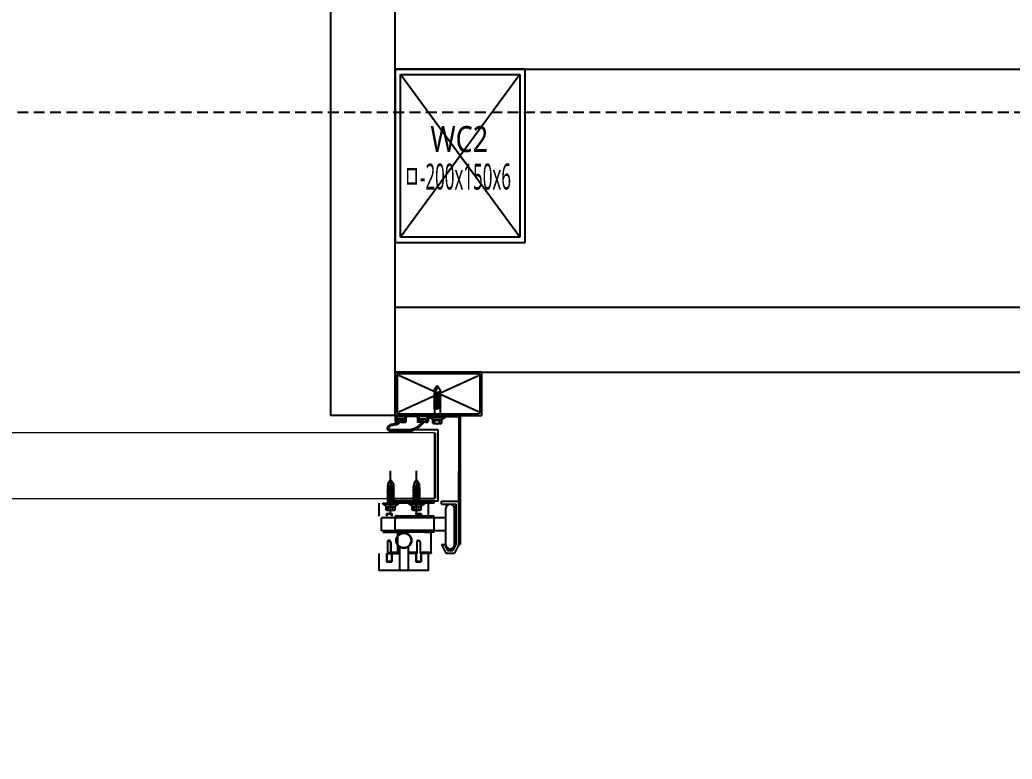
# Model space of a CAD drawing. Header units: millimetres. Extents: x 13515 to 183937, y -33900 to -660.
# Drawn here: x 121420.34 to 121438.29, y -19632.48 to -19619.1 of the extents above; entities that cross this region are included whole.
import ezdxf
from ezdxf.enums import TextEntityAlignment as Align

# ---------------------------------------------------------------- set-up
doc = ezdxf.new("R2010")
doc.units = ezdxf.units.MM
doc.header["$LTSCALE"] = 100
doc.header["$MEASUREMENT"] = 0
doc.header["$PDSIZE"] = -10
doc.linetypes.add('HIDDEN2', pattern=[0.1875, 0.125, -0.0625])
doc.layers.get('0').update_dxf_attribs({"linetype": 'CONTINUOUS'})
doc.layers.get('Defpoints').update_dxf_attribs({"color": 171, "linetype": 'CONTINUOUS'})
for name, color, linetype in [('ELE9', 9, 'CONTINUOUS'), ('FIN(패널-T75 글라스울)', 6, 'CONTINUOUS'), ('h COLUMN', 252, 'CONTINUOUS'), ('OVERHEAD DOOR - 1', 4, 'CONTINUOUS'), ('OVERHEAD DOOR - ETC', 252, 'CONTINUOUS')]:
    doc.layers.add(name, color=color, linetype=linetype)
doc.styles.add('TE', font='malgun_0.ttf')

# ---------------------------------------------------------------- blocks, each defined once
blk = doc.blocks.new('*U142')
at = {"color": 0, "linetype": 'ByBlock'}
for p, q in [((100, 75), (-100, 75)), ((-100, 75), (-100, -75)), ((-94, 69), (94, 69)), ((-94, -69), (-94, 69)), ((94, 69), (94, -69)), ((100, -75), (100, 75)), ((-100, -75), (100, -75)), ((94, -69), (-94, -69))]:
    blk.add_line(p, q, dxfattribs=at)
at = {"layer": 'Defpoints'}
blk.add_point((0, 0), dxfattribs=at)
blk = doc.blocks.new('WC2')
at = {"layer": 'h COLUMN', "ltscale": 0.1}
for p, q in [((69, -94), (-69, 94)), ((69, 94), (-69, -94))]:
    blk.add_line(p, q, dxfattribs=at)
at = {"layer": 'h COLUMN', "ltscale": 0.1, "rotation": 90}
blk.add_blockref('*U142', (0, 0), dxfattribs=at)
at = {"layer": 'Defpoints', "style": 'TE'}
for s, width, p in [('WC2', 0.8, (-34.4, 19.4)), ('ㅁ-200x150x6', 0.5, (-65.3, -24))]:
    blk.add_text(s, height=30, dxfattribs=dict(at, width=width)).set_placement(p, align=Align.MIDDLE_LEFT)
blk = doc.blocks.new('지상1층 WC 배치')
at = {"ltscale": 10000}
blk.add_blockref('WC2', (196100, -26650), dxfattribs=at)
blk = doc.blocks.new('A$Ca9da7916')
at = {"layer": 'OVERHEAD DOOR - ETC'}
h = blk.add_hatch(color=256, dxfattribs=at)
h.dxf.hatch_style = 1
edge = h.paths.add_edge_path()
edge.add_line((708.3, 3327.3), (708.3, 3329.3))
edge.add_spline(control_points=[(708.3, 3329.3), (708.8, 3329), (709.4, 3328.7), (709.8, 3328.3)], knot_values=[0, 0, 0, 0, 1.802776, 1.802776, 1.802776, 1.802776], degree=3, periodic=0)
edge.add_line((709.8, 3328.3), (710, 3328))
edge.add_line((710, 3328), (710.7, 3327.6))
edge.add_line((710.7, 3327.6), (711.1, 3326.7))
edge.add_line((711.1, 3326.7), (711.5, 3325.4))
edge.add_spline(control_points=[(711.5, 3325.4), (712, 3321.2), (712.6, 3316.3), (718.5, 3315.3), (720, 3319.6), (721.2, 3324.2), (721.6, 3332), (720.8, 3337.6), (720.2, 3341.1)], knot_values=[0, 0, 0, 0, 10.510022, 12.30215, 15.888405, 21.408051, 27.790202, 38.523805, 38.523805, 38.523805, 38.523805], degree=3, periodic=0)
edge.add_spline(control_points=[(720.2, 3341.1), (720.2, 3341.1), (719.6, 3344.3), (717.2, 3351.9), (711.5, 3356.9), (708.3, 3359.7)], knot_values=[81.368069, 81.368069, 81.368069, 81.368069, 81.427954, 91.382666, 103.911951, 103.911951, 103.911951, 103.911951], degree=3, periodic=0)
edge.add_line((708.3, 3359.7), (708.3, 3360.3))
edge.add_line((708.3, 3360.3), (706.3, 3360.3))
edge.add_line((706.3, 3360.3), (706.3, 3352.3))
edge.add_line((706.3, 3352.3), (708.3, 3352.3))
edge.add_line((708.3, 3352.3), (708.3, 3357.7))
edge.add_spline(control_points=[(708.3, 3357.7), (708.7, 3357.4), (709.1, 3357), (709.4, 3356.7)], knot_values=[101.110526, 101.110526, 101.110526, 101.110526, 102.614786, 102.614786, 102.614786, 102.614786], degree=3, periodic=0)
edge.add_line((709.4, 3356.7), (709.8, 3356.7))
edge.add_line((709.8, 3356.7), (709.8, 3356.4))
edge.add_spline(control_points=[(709.8, 3356.4), (709.9, 3356.3), (710, 3356.2), (711.3, 3355), (712.4, 3353.9), (713.9, 3352.1), (714.4, 3351.5), (715.2, 3350.3), (715.6, 3349.6), (716.8, 3347.4), (717.5, 3345.6), (718.3, 3342.9), (718.5, 3342), (718.7, 3341), (718.7, 3340.9), (718.8, 3340.8)], knot_values=[81.408921, 81.408921, 81.408921, 81.408921, 81.846453, 81.846453, 86.724969, 86.724969, 89.164228, 89.164228, 91.603486, 91.603486, 97.394899, 97.394899, 100.290605, 100.290605, 100.605478, 100.605478, 100.605478, 100.605478], degree=3, periodic=0)
edge.add_spline(control_points=[(718.8, 3340.8), (718.9, 3340), (719.1, 3339.3), (719.4, 3337.3), (719.5, 3336.1), (719.6, 3334.3), (719.7, 3333.7), (719.7, 3333.1)], knot_values=[72.981686, 72.981686, 72.981686, 72.981686, 75.56252, 75.56252, 79.405214, 79.405214, 81.408921, 81.408921, 81.408921, 81.408921], degree=3, periodic=0)
edge.add_spline(control_points=[(719.7, 3333.1), (719.8, 3332.3), (719.8, 3331.5), (719.9, 3330.6), (719.9, 3330.5), (719.9, 3330.4)], knot_values=[24.457688, 24.457688, 24.457688, 24.457688, 26.980257, 26.980257, 27.239597, 27.239597, 27.239597, 27.239597], degree=3, periodic=0)
edge.add_spline(control_points=[(719.9, 3330.4), (719.9, 3329.5), (719.9, 3328.6), (719.8, 3326.7), (719.7, 3325.7), (719.4, 3323.7), (719.2, 3322.8), (718.9, 3321.3), (718.7, 3320.8), (718.5, 3320), (718.4, 3319.8), (718.3, 3319.2), (718.2, 3319), (718, 3318.4), (717.9, 3318.2), (717.7, 3317.7), (717.6, 3317.5), (717.4, 3317.3), (717.3, 3317.2), (717.3, 3317.2), (717.3, 3317.2), (717.2, 3317.1), (717.2, 3317.1), (717.2, 3317.1), (717.1, 3317.1), (716.8, 3317.2), (716.7, 3317.2), (716.4, 3317.3), (716.3, 3317.3), (716, 3317.5), (715.9, 3317.6), (715.6, 3317.9), (715.4, 3318.2), (714.5, 3318.5), (714.4, 3319.1), (714, 3319.9), (713.6, 3320.6), (713.5, 3321.6), (713.4, 3322.2), (712.9, 3326)], knot_values=[0, 0, 0, 0, 2.699013, 2.699013, 5.918469, 5.918469, 9.137924, 9.137924, 10.747652, 10.747652, 11.552515, 11.552515, 12.357379, 12.357379, 13.187027, 13.187027, 14.016674, 14.016674, 14.846322, 14.846322, 15.271824, 15.271824, 15.697327, 15.697327, 16.368626, 16.368626, 17.039926, 17.039926, 17.711225, 17.711225, 18.939482, 18.939482, 20.167739, 20.167739, 21.883718, 21.883718, 23.599698, 23.599698, 24.457688, 24.457688, 24.457688, 24.457688], degree=3, periodic=0)
edge.add_spline(control_points=[(712.9, 3326), (712.8, 3326.5), (712.6, 3327.1), (712.1, 3328), (711.8, 3328.3), (711.4, 3328.8), (711.3, 3329), (711, 3329.3), (710.8, 3329.4), (710.3, 3329.8), (710, 3330), (709.5, 3330.3), (709.3, 3330.5), (708.3, 3331.3)], knot_values=[0, 0, 0, 0, 1.654202, 1.654202, 2.776859, 2.776859, 3.338188, 3.338188, 3.899517, 3.899517, 4.888564, 4.888564, 5.545615, 5.545615, 5.545615, 5.545615], degree=3, periodic=0)
edge.add_line((708.3, 3331.3), (708.3, 3335.3))
edge.add_line((708.3, 3335.3), (706.3, 3335.3))
edge.add_line((706.3, 3335.3), (706.3, 3327.3))
edge.add_line((706.3, 3327.3), (708.3, 3327.3))
at = {"layer": 'FIN(패널-T75 글라스울)'}
for p, q in [((302, 3325), (302, 4275)), ((577, 3325), (577, 4275)), ((652, 3325), (652, 4275)), ((702, 3325), (227, 3325)), ((702, 3325), (702, 3250))]:
    blk.add_line(p, q, dxfattribs=at)
blk.add_lwpolyline([(702, 4350), (227, 4350), (227, 3250), (702, 3250)], dxfattribs=at)
at = {"layer": 'OVERHEAD DOOR - 1', "lineweight": 0}
for p, q in [((722, 3370.4), (722, 829.6)), ((798, 3370.4), (722, 3370.4)), ((798, 829.6), (798, 3370.4))]:
    blk.add_line(p, q, dxfattribs=at)
at = {"layer": 'OVERHEAD DOOR - ETC'}
for p, q in [((702, 3425), (652, 3425)), ((652, 3425), (652, 3325)), ((654, 3421), (654, 3329)), ((698, 3423), (656, 3423)), ((698, 3329), (656, 3421)), ((698, 3421), (656, 3329)), ((700, 3329), (700, 3421)), ((702, 3325), (702, 3425)), ((702, 3352), (702, 3400)), ((702, 3400), (851.2, 3400)), ((703.6, 3398.4), (851.2, 3398.4)), ((703.6, 3398.4), (703.6, 3361.5)), ((851.2, 3398.4), (766.9, 3398.4)), ((801.2, 3378.4), (801.2, 3398.4)), ((804.4, 3378.4), (804.4, 3395.2)), ((850.4, 3395.2), (804.4, 3395.2)), ((850.4, 3395.2), (858, 3391.4)), ((851.2, 3398.4), (851.2, 3400)), ((851.2, 3398.4), (861.2, 3393.4)), ((851.2, 3393.4), (809.5, 3393.4)), ((851.2, 3382), (858, 3385.4)), ((858, 3385.4), (858, 3391.4)), ((861.2, 3383.4), (861.2, 3393.4)), ((667.6, 3373.5), (672.4, 3376.7)), ((672.4, 3370.4), (667.6, 3373.5)), ((672.5, 3372.8), (667.6, 3373.5)), ((672.4, 3376.7), (675.8, 3376.7)), ((675, 3370.4), (672.5, 3372.8)), ((674.4, 3376.7), (676.2, 3372.4)), ((675.8, 3377.7), (675, 3376.7)), ((676.2, 3372.4), (675, 3370.4)), ((675.4, 3376.7), (675.8, 3377.7)), ((675.8, 3377.7), (679.2, 3369.4)), ((675.8, 3377.7), (679.2, 3369.4)), ((675.8, 3376.7), (675.8, 3377.7)), ((675.8, 3377.7), (676.6, 3376.7)), ((678.4, 3370.4), (675.8, 3376.7)), ((676.2, 3372.4), (677.4, 3369.4)), ((676.2, 3372.4), (677.4, 3369.4)), ((676.2, 3371.4), (676.2, 3372.4)), ((676.2, 3372.4), (677, 3371.4)), ((676.6, 3376.7), (677.7, 3376.7)), ((676.6, 3376.7), (679.2, 3370.4)), ((677.7, 3377.7), (676.9, 3376.7)), ((677.3, 3376.7), (677.7, 3377.7)), ((677.7, 3377.7), (681.1, 3369.4)), ((677.7, 3377.7), (681.1, 3369.4)), ((677.7, 3376.7), (677.7, 3377.7)), ((677.7, 3377.7), (678.5, 3376.7)), ((680.3, 3370.4), (677.7, 3376.7)), ((678.5, 3376.7), (679.5, 3376.7)), ((678.5, 3376.7), (681.1, 3370.4)), ((679.5, 3377.7), (678.7, 3376.7)), ((679.1, 3376.7), (679.5, 3377.7)), ((679.5, 3377.7), (682.9, 3369.4)), ((679.5, 3377.7), (682.9, 3369.4)), ((679.5, 3376.7), (679.5, 3377.7)), ((679.5, 3377.7), (680.3, 3376.7)), ((682.1, 3370.4), (679.5, 3376.7)), ((680.3, 3376.7), (681.3, 3376.7)), ((680.3, 3376.7), (682.9, 3370.4)), ((681.3, 3377.7), (680.5, 3376.7)), ((680.9, 3376.7), (681.3, 3377.7)), ((681.3, 3377.7), (684.7, 3369.4)), ((681.3, 3377.7), (684.7, 3369.4)), ((681.3, 3376.7), (681.3, 3377.7)), ((681.3, 3377.7), (682.1, 3376.7)), ((683.9, 3370.4), (681.3, 3376.7)), ((682.1, 3376.7), (683.2, 3376.7)), ((682.1, 3376.7), (684.7, 3370.4)), ((683.2, 3377.7), (682.4, 3376.7)), ((682.8, 3376.7), (683.2, 3377.7)), ((683.2, 3377.7), (686.6, 3369.4)), ((683.2, 3377.7), (686.6, 3369.4)), ((683.2, 3376.7), (683.2, 3377.7)), ((683.2, 3377.7), (684, 3376.7)), ((685.8, 3370.4), (683.2, 3376.7)), ((684, 3376.7), (685, 3376.7)), ((684, 3376.7), (686.6, 3370.4)), ((685, 3377.7), (684.2, 3376.7)), ((684.6, 3376.7), (685, 3377.7)), ((685, 3377.7), (688.4, 3369.4)), ((685, 3377.7), (688.4, 3369.4)), ((685, 3376.7), (685, 3377.7)), ((685, 3377.7), (685.8, 3376.7)), ((687.6, 3370.4), (685, 3376.7)), ((685.8, 3376.7), (686.8, 3376.7)), ((685.8, 3376.7), (688.4, 3370.4)), ((686.8, 3377.7), (686, 3376.7)), ((686.4, 3376.7), (686.8, 3377.7)), ((686.8, 3377.7), (690.2, 3369.4)), ((686.8, 3377.7), (690.2, 3369.4)), ((686.8, 3376.7), (686.8, 3377.7)), ((686.8, 3377.7), (687.6, 3376.7)), ((689.4, 3370.4), (686.8, 3376.7)), ((687.6, 3376.7), (688.7, 3376.7)), ((687.6, 3376.7), (690.2, 3370.4)), ((688.7, 3377.7), (687.9, 3376.7)), ((688.3, 3376.7), (688.7, 3377.7)), ((688.7, 3377.7), (692.1, 3369.4)), ((688.7, 3377.7), (692.1, 3369.4)), ((688.7, 3376.7), (688.7, 3377.7)), ((688.7, 3377.7), (689.5, 3376.7)), ((691.3, 3370.4), (688.7, 3376.7)), ((689.5, 3376.7), (690.5, 3376.7)), ((689.5, 3376.7), (692.1, 3370.4)), ((690.5, 3377.7), (689.7, 3376.7)), ((690.1, 3376.7), (690.5, 3377.7)), ((690.5, 3377.7), (693.9, 3369.4)), ((690.5, 3377.7), (693.9, 3369.4)), ((690.5, 3376.7), (690.5, 3377.7)), ((690.5, 3377.7), (691.3, 3376.7)), ((693.1, 3370.4), (690.5, 3376.7)), ((691.3, 3376.7), (692.3, 3376.7)), ((691.3, 3376.7), (693.9, 3370.4)), ((692.3, 3377.7), (691.5, 3376.7)), ((691.9, 3376.7), (692.3, 3377.7)), ((692.3, 3377.7), (694.7, 3371.7)), ((692.3, 3376.7), (692.3, 3377.7)), ((692.3, 3377.7), (693.1, 3376.7)), ((694.7, 3370.9), (692.3, 3376.7)), ((693.1, 3376.7), (702, 3376.7)), ((693.1, 3376.7), (694.7, 3372.8)), ((704.4, 3382.5), (703.6, 3382.5)), ((703.6, 3382.5), (703.6, 3364.5)), ((704.4, 3364.5), (704.4, 3382.5)), ((707.4, 3377.8), (704.4, 3382.5)), ((704.4, 3382.5), (704.4, 3364.5)), ((707.4, 3378.8), (707.4, 3368.3)), ((711.1, 3378.8), (707.4, 3378.8)), ((707.4, 3369.2), (707.4, 3377.8)), ((711.1, 3376.2), (707.4, 3376.2)), ((711.6, 3377.6), (711.6, 3369.4)), ((801.2, 3374.6), (718.8, 3374.6)), ((718.8, 3374.6), (718.8, 3318.8)), ((804.4, 3378.4), (801.2, 3378.4)), ((801.2, 3374.6), (801.2, 3318.8)), ((851.2, 3383.4), (809.5, 3383.4)), ((820.5, 3383.4), (820.5, 3373.6)), ((820.5, 3382.1), (820.5, 3369.4)), ((835.5, 3383.4), (835.5, 3373.6)), ((835.5, 3382.1), (835.5, 3369.4)), ((851.2, 3378.4), (861.2, 3383.4)), ((851.2, 3378.4), (851.2, 3382)), ((672.4, 3370.4), (676.6, 3370.4)), ((676.6, 3370.4), (676.2, 3371.4)), ((677.4, 3369.4), (676.6, 3370.4)), ((677, 3371.4), (677.4, 3370.4)), ((677.4, 3370.4), (678.4, 3370.4)), ((677.4, 3370.4), (677.4, 3369.4)), ((677.8, 3370.4), (677.4, 3369.4)), ((677.4, 3369.4), (678.2, 3370.4)), ((679.2, 3369.4), (678.4, 3370.4)), ((679.2, 3370.4), (680.3, 3370.4)), ((679.6, 3370.4), (679.2, 3369.4)), ((679.2, 3369.4), (680, 3370.4)), ((679.2, 3370.4), (679.2, 3369.4)), ((681.1, 3369.4), (680.3, 3370.4)), ((681.1, 3370.4), (682.1, 3370.4)), ((681.5, 3370.4), (681.1, 3369.4)), ((681.1, 3369.4), (681.9, 3370.4)), ((681.1, 3370.4), (681.1, 3369.4)), ((682.9, 3369.4), (682.1, 3370.4)), ((682.9, 3370.4), (683.9, 3370.4)), ((682.9, 3370.4), (682.9, 3369.4)), ((683.3, 3370.4), (682.9, 3369.4)), ((682.9, 3369.4), (683.7, 3370.4)), ((684.7, 3369.4), (683.9, 3370.4)), ((684.7, 3370.4), (685.8, 3370.4)), ((685.1, 3370.4), (684.7, 3369.4)), ((684.7, 3369.4), (685.5, 3370.4)), ((684.7, 3370.4), (684.7, 3369.4)), ((686.6, 3369.4), (685.8, 3370.4)), ((686.6, 3370.4), (687.6, 3370.4)), ((687, 3370.4), (686.6, 3369.4)), ((686.6, 3369.4), (687.4, 3370.4)), ((686.6, 3370.4), (686.6, 3369.4)), ((688.4, 3369.4), (687.6, 3370.4)), ((688.4, 3370.4), (689.4, 3370.4)), ((688.8, 3370.4), (688.4, 3369.4)), ((688.4, 3369.4), (689.2, 3370.4)), ((688.4, 3370.4), (688.4, 3369.4)), ((690.2, 3369.4), (689.4, 3370.4)), ((690.2, 3370.4), (691.3, 3370.4)), ((690.6, 3370.4), (690.2, 3369.4)), ((690.2, 3369.4), (691, 3370.4)), ((690.2, 3370.4), (690.2, 3369.4)), ((692.1, 3369.4), (691.3, 3370.4)), ((692.1, 3370.4), (693.1, 3370.4)), ((692.5, 3370.4), (692.1, 3369.4)), ((692.1, 3369.4), (692.9, 3370.4)), ((692.1, 3370.4), (692.1, 3369.4)), ((693.9, 3369.4), (693.1, 3370.4)), ((693.9, 3370.4), (702, 3370.4)), ((694.3, 3370.4), (693.9, 3369.4)), ((693.9, 3369.4), (694.7, 3370.4)), ((693.9, 3370.4), (693.9, 3369.4)), ((702, 3363), (708.8, 3363)), ((702, 3363), (702, 3362.6)), ((703.6, 3361.5), (702, 3361.5)), ((702, 3326.6), (702, 3361.4)), ((703.3, 3361.7), (708.3, 3361.7)), ((703.3, 3361.7), (703.3, 3352.1)), ((703.6, 3364.5), (704.4, 3364.5)), ((704.4, 3364.5), (707.4, 3369.2)), ((711.1, 3370.8), (707.4, 3370.8)), ((711.1, 3368.3), (707.4, 3368.3)), ((708.3, 3359.7), (708.3, 3361.7)), ((709.8, 3359.7), (709.8, 3362)), ((798, 3371.4), (722, 3371.4)), ((798, 3318.8), (798, 3370.4)), ((801.2, 3369.8), (801.2, 3324.8)), ((803.5, 3369.8), (801.2, 3369.8)), ((803.5, 3369.8), (803.5, 3324.8)), ((803.5, 3363.5), (804.5, 3363.5)), ((818.5, 3363.5), (804.5, 3363.5)), ((818.5, 3369.8), (818.5, 3324.8)), ((820.5, 3369.8), (820.5, 3324.8)), ((820.5, 3369.4), (820.5, 3324.8)), ((835, 3369.8), (835, 3324.8)), ((835.5, 3369.4), (835.5, 3324.8)), ((837, 3369.8), (837, 3324.8)), ((837, 3359.1), (837.4, 3365.7)), ((837.1, 3363.5), (837, 3363.5)), ((860.5, 3366.5), (838.4, 3366.5)), ((860.5, 3366.5), (860.5, 3353.6)), ((860.5, 3366.5), (861.5, 3366)), ((861.5, 3366), (861.5, 3353.6)), ((881.2, 3363.5), (861.5, 3363.5)), ((881.2, 3363.5), (881.2, 3306)), ((703.3, 3352.1), (708.3, 3352.1)), ((703.3, 3349.8), (703.3, 3344.5)), ((704.3, 3350.8), (709.8, 3350.8)), ((706.3, 3360.3), (706.3, 3352.3)), ((706.3, 3360.3), (708.3, 3360.3)), ((708.3, 3360.3), (706.3, 3360.3)), ((706.3, 3360.3), (706.3, 3352.3)), ((708.3, 3360.3), (706.3, 3360.3)), ((706.3, 3360.3), (706.3, 3352.3)), ((706.3, 3352.3), (708.3, 3352.3)), ((706.3, 3352.3), (708.3, 3352.3)), ((706.3, 3352.3), (708.3, 3352.3)), ((708.3, 3359.7), (708.3, 3360.3)), ((708.3, 3359.7), (708.3, 3360.3)), ((708.3, 3359.7), (708.3, 3360.3)), ((708.3, 3359.7), (709.8, 3359.7)), ((708.3, 3352.3), (708.3, 3357.7)), ((708.3, 3352.3), (708.3, 3357.7)), ((708.3, 3352.3), (708.3, 3357.7)), ((708.3, 3356.7), (708.3, 3352.1)), ((708.3, 3356.7), (709.8, 3356.7)), ((709.4, 3356.7), (709.8, 3356.7)), ((709.4, 3356.7), (709.8, 3356.7)), ((709.8, 3356.7), (709.8, 3350.8)), ((709.8, 3356.7), (709.8, 3356.4)), ((709.8, 3356.7), (709.8, 3356.4)), ((816.5, 3349.6), (766.1, 3349.6)), ((781.1, 3352.7), (776.3, 3349.6)), ((781.3, 3350.3), (776.3, 3349.6)), ((776.3, 3349.6), (781.1, 3346.4)), ((781.1, 3352.7), (785.4, 3352.7)), ((783.8, 3352.7), (781.3, 3350.3)), ((783.2, 3346.4), (785, 3350.7)), ((785, 3350.7), (783.8, 3352.7)), ((784.6, 3345.4), (788, 3353.7)), ((784.6, 3345.4), (788, 3353.7)), ((787.2, 3352.7), (784.6, 3346.4)), ((785, 3350.7), (786.2, 3353.7)), ((785, 3350.7), (786.2, 3353.7)), ((785.4, 3352.7), (785, 3351.7)), ((785, 3351.7), (785, 3350.7)), ((785, 3350.7), (785.8, 3351.7)), ((786.2, 3353.7), (785.4, 3352.7)), ((785.4, 3346.4), (788, 3352.7)), ((785.8, 3351.7), (786.2, 3352.7)), ((786.6, 3352.7), (786.2, 3353.7)), ((786.2, 3353.7), (787, 3352.7)), ((786.2, 3352.7), (786.2, 3353.7)), ((786.2, 3352.7), (787.2, 3352.7)), ((786.4, 3345.4), (789.9, 3353.7)), ((786.4, 3345.4), (789.9, 3353.7)), ((789.1, 3352.7), (786.4, 3346.4)), ((788, 3353.7), (787.2, 3352.7)), ((787.2, 3346.4), (789.9, 3352.7)), ((788.4, 3352.7), (788, 3353.7)), ((788, 3353.7), (788.8, 3352.7)), ((788, 3352.7), (788, 3353.7)), ((788, 3352.7), (789.1, 3352.7)), ((788.3, 3345.4), (791.7, 3353.7)), ((788.3, 3345.4), (791.7, 3353.7)), ((790.9, 3352.7), (788.3, 3346.4)), ((789.9, 3353.7), (789.1, 3352.7)), ((789.1, 3346.4), (791.7, 3352.7)), ((790.3, 3352.7), (789.9, 3353.7)), ((789.9, 3353.7), (790.7, 3352.7)), ((789.9, 3352.7), (789.9, 3353.7)), ((789.9, 3352.7), (790.9, 3352.7)), ((790.1, 3345.4), (793.5, 3353.7)), ((790.1, 3345.4), (793.5, 3353.7)), ((792.7, 3352.7), (790.1, 3346.4)), ((791.7, 3353.7), (790.9, 3352.7)), ((790.9, 3346.4), (793.5, 3352.7)), ((792.1, 3352.7), (791.7, 3353.7)), ((791.7, 3353.7), (792.5, 3352.7)), ((791.7, 3352.7), (791.7, 3353.7)), ((791.7, 3352.7), (792.7, 3352.7)), ((791.9, 3345.4), (795.4, 3353.7)), ((791.9, 3345.4), (795.4, 3353.7)), ((794.6, 3352.7), (791.9, 3346.4)), ((793.5, 3353.7), (792.7, 3352.7)), ((792.7, 3346.4), (795.4, 3352.7)), ((793.9, 3352.7), (793.5, 3353.7)), ((793.5, 3353.7), (794.3, 3352.7)), ((793.5, 3352.7), (793.5, 3353.7)), ((793.5, 3352.7), (794.6, 3352.7)), ((793.8, 3345.4), (797.2, 3353.7)), ((793.8, 3345.4), (797.2, 3353.7)), ((796.4, 3352.7), (793.8, 3346.4)), ((795.4, 3353.7), (794.6, 3352.7)), ((794.6, 3346.4), (797.2, 3352.7)), ((795.8, 3352.7), (795.4, 3353.7)), ((795.4, 3353.7), (796.2, 3352.7)), ((795.4, 3352.7), (795.4, 3353.7)), ((795.4, 3352.7), (796.4, 3352.7)), ((795.6, 3345.4), (799, 3353.7)), ((795.6, 3345.4), (799, 3353.7)), ((798.2, 3352.7), (795.6, 3346.4)), ((797.2, 3353.7), (796.4, 3352.7)), ((796.4, 3346.4), (799, 3352.7)), ((797.6, 3352.7), (797.2, 3353.7)), ((797.2, 3353.7), (798, 3352.7)), ((797.2, 3352.7), (797.2, 3353.7)), ((797.2, 3352.7), (798.2, 3352.7)), ((797.4, 3345.4), (800.9, 3353.7)), ((797.4, 3345.4), (800.9, 3353.7)), ((800, 3352.7), (797.4, 3346.4)), ((799, 3353.7), (798.2, 3352.7)), ((798.2, 3346.4), (800.9, 3352.7)), ((799.4, 3352.7), (799, 3353.7)), ((799, 3353.7), (799.8, 3352.7)), ((799, 3352.7), (799, 3353.7)), ((799, 3352.7), (800, 3352.7)), ((799.3, 3345.4), (802.7, 3353.7)), ((799.3, 3345.4), (802.7, 3353.7)), ((801.9, 3352.7), (799.3, 3346.4)), ((800.9, 3353.7), (800, 3352.7)), ((800.1, 3346.4), (802.7, 3352.7)), ((801.3, 3352.7), (800.9, 3353.7)), ((800.9, 3353.7), (801.7, 3352.7)), ((800.9, 3352.7), (800.9, 3353.7)), ((800.9, 3352.7), (801.9, 3352.7)), ((803.5, 3352.2), (801.1, 3346.4)), ((801.1, 3345.4), (803.5, 3351.3)), ((802.7, 3353.7), (801.9, 3352.7)), ((801.9, 3346.4), (803.5, 3350.2)), ((803.1, 3352.7), (802.7, 3353.7)), ((802.7, 3353.7), (803.5, 3352.7)), ((802.7, 3352.7), (802.7, 3353.7)), ((802.7, 3352.7), (803.5, 3352.7)), ((803.5, 3340.6), (803.5, 3358.6)), ((803.5, 3358.6), (804.3, 3358.6)), ((804.3, 3340.6), (804.3, 3358.6)), ((804.3, 3358.6), (807.3, 3353.9)), ((804.3, 3358.6), (804.3, 3340.6)), ((811, 3354.8), (807.3, 3354.8)), ((807.3, 3344.3), (807.3, 3354.8)), ((807.3, 3353.9), (807.3, 3345.3)), ((811, 3352.3), (807.3, 3352.3)), ((811.5, 3345.5), (811.5, 3353.6)), ((815.5, 3348.8), (815.5, 3354.8)), ((815.5, 3354.8), (818.5, 3354.8)), ((815.8, 3349), (815.8, 3354.5)), ((815.8, 3354.5), (818.5, 3354.5)), ((848.5, 3353.8), (861.5, 3353.8)), ((848.5, 3353.6), (861.5, 3353.6)), ((848.5, 3350), (861.5, 3350)), ((848.5, 3349.8), (861.5, 3349.8)), ((860.5, 3350), (860.5, 3340.3)), ((861.5, 3354.8), (871.2, 3354.8)), ((861.5, 3354.5), (871, 3354.5)), ((861.5, 3350), (861.5, 3340.3)), ((871, 3354.5), (871, 3349)), ((871.2, 3348.8), (871.2, 3354.8)), ((703.3, 3344.5), (703, 3344)), ((703, 3344), (703.3, 3343.5)), ((703.3, 3343.5), (703.3, 3338.2)), ((781.1, 3346.4), (784.6, 3346.4)), ((784.6, 3345.4), (783.8, 3346.4)), ((784.2, 3346.4), (784.6, 3345.4)), ((784.6, 3346.4), (784.6, 3345.4)), ((784.6, 3345.4), (785.4, 3346.4)), ((785.4, 3346.4), (786.4, 3346.4)), ((786.4, 3345.4), (785.6, 3346.4)), ((786, 3346.4), (786.4, 3345.4)), ((786.4, 3346.4), (786.4, 3345.4)), ((786.4, 3345.4), (787.2, 3346.4)), ((787.2, 3346.4), (788.3, 3346.4)), ((788.3, 3345.4), (787.5, 3346.4)), ((787.9, 3346.4), (788.3, 3345.4)), ((788.3, 3346.4), (788.3, 3345.4)), ((788.3, 3345.4), (789.1, 3346.4)), ((789.1, 3346.4), (790.1, 3346.4)), ((790.1, 3345.4), (789.3, 3346.4)), ((789.7, 3346.4), (790.1, 3345.4)), ((790.1, 3346.4), (790.1, 3345.4)), ((790.1, 3345.4), (790.9, 3346.4)), ((790.9, 3346.4), (791.9, 3346.4)), ((791.9, 3345.4), (791.1, 3346.4)), ((791.5, 3346.4), (791.9, 3345.4)), ((791.9, 3346.4), (791.9, 3345.4)), ((791.9, 3345.4), (792.7, 3346.4)), ((792.7, 3346.4), (793.8, 3346.4)), ((793.8, 3345.4), (793, 3346.4)), ((793.4, 3346.4), (793.8, 3345.4)), ((793.8, 3346.4), (793.8, 3345.4)), ((793.8, 3345.4), (794.6, 3346.4)), ((794.6, 3346.4), (795.6, 3346.4)), ((795.6, 3345.4), (794.8, 3346.4)), ((795.2, 3346.4), (795.6, 3345.4)), ((795.6, 3346.4), (795.6, 3345.4)), ((795.6, 3345.4), (796.4, 3346.4)), ((796.4, 3346.4), (797.4, 3346.4)), ((797.4, 3345.4), (796.6, 3346.4)), ((797, 3346.4), (797.4, 3345.4)), ((797.4, 3346.4), (797.4, 3345.4)), ((797.4, 3345.4), (798.2, 3346.4)), ((798.2, 3346.4), (799.3, 3346.4)), ((799.3, 3345.4), (798.5, 3346.4)), ((798.9, 3346.4), (799.3, 3345.4)), ((799.3, 3346.4), (799.3, 3345.4)), ((799.3, 3345.4), (800.1, 3346.4)), ((800.1, 3346.4), (801.1, 3346.4)), ((801.1, 3345.4), (800.3, 3346.4)), ((800.7, 3346.4), (801.1, 3345.4)), ((801.1, 3346.4), (801.1, 3345.4)), ((801.1, 3345.4), (801.9, 3346.4)), ((801.9, 3346.4), (803.5, 3346.4)), ((804.3, 3340.6), (803.5, 3340.6)), ((807.3, 3345.3), (804.3, 3340.6)), ((811, 3346.8), (807.3, 3346.8)), ((811, 3344.3), (807.3, 3344.3)), ((815.5, 3348.8), (818.5, 3348.8)), ((815.8, 3349), (818.5, 3349)), ((861.5, 3340.3), (853.6, 3340.3)), ((854, 3339.8), (880.2, 3339.8)), ((861.5, 3349), (871, 3349)), ((861.5, 3348.8), (871.2, 3348.8)), ((881.2, 3338.8), (881.2, 3330.8)), ((656, 3327), (698, 3327)), ((703.3, 3335.9), (708.3, 3335.9)), ((703.3, 3326.3), (703.3, 3335.9)), ((703.3, 3326.3), (708.3, 3326.3)), ((704.3, 3337.2), (709.8, 3337.2)), ((706.3, 3327.3), (706.3, 3335.3)), ((706.3, 3335.3), (708.3, 3335.3)), ((706.3, 3335.3), (706.3, 3327.3)), ((708.3, 3335.3), (706.3, 3335.3)), ((706.3, 3335.3), (706.3, 3327.3)), ((708.3, 3335.3), (706.3, 3335.3)), ((706.3, 3327.3), (708.3, 3327.3)), ((706.3, 3327.3), (708.3, 3327.3)), ((706.3, 3327.3), (708.3, 3327.3)), ((708.3, 3331.3), (708.3, 3335.9)), ((708.3, 3335.3), (708.3, 3331.3)), ((708.3, 3331.3), (708.3, 3335.3)), ((708.3, 3331.3), (708.3, 3335.3)), ((708.3, 3331.3), (709.8, 3331.3)), ((708.3, 3329.3), (708.3, 3327.3)), ((708.3, 3327.3), (708.3, 3329.3)), ((708.3, 3327.3), (708.3, 3329.3)), ((708.3, 3328.3), (708.3, 3326.3)), ((708.3, 3328.3), (709.8, 3328.3)), ((709.8, 3331.3), (709.8, 3337.2)), ((709.8, 3328.3), (709.8, 3326)), ((710, 3328), (709.8, 3328.3)), ((710.7, 3327.6), (710, 3328)), ((711.1, 3326.7), (710.7, 3327.6)), ((711.5, 3325.4), (711.1, 3326.7)), ((803.5, 3310.6), (803.5, 3328.6)), ((803.5, 3328.6), (804.3, 3328.6)), ((804.3, 3310.6), (804.3, 3328.6)), ((804.3, 3328.6), (807.3, 3323.9)), ((804.3, 3328.6), (804.3, 3310.6)), ((837, 3310.4), (837.4, 3328.8)), ((860.5, 3328), (838.4, 3328)), ((861.5, 3329.3), (853.6, 3329.3)), ((854, 3329.8), (880.2, 3329.8)), ((860.5, 3329.3), (860.5, 3319.6)), ((860.5, 3328), (861.5, 3328.5)), ((860.5, 3316), (860.5, 3328)), ((861.5, 3329.3), (861.5, 3319.6)), ((861.5, 3316), (861.5, 3328.5)), ((652, 3325), (702, 3325)), ((702, 3325), (702, 3325.4)), ((702, 3325), (708.8, 3325)), ((718.8, 3318.8), (722, 3318.8)), ((816.5, 3319.6), (766.1, 3319.6)), ((781.1, 3322.7), (776.3, 3319.6)), ((781.3, 3320.3), (776.3, 3319.6)), ((776.3, 3319.6), (781.1, 3316.4)), ((781.1, 3322.7), (785.4, 3322.7)), ((781.1, 3316.4), (784.6, 3316.4)), ((783.8, 3322.7), (781.3, 3320.3)), ((783.2, 3316.4), (785, 3320.7)), ((785, 3320.7), (783.8, 3322.7)), ((784.6, 3315.4), (783.8, 3316.4)), ((784.2, 3316.4), (784.6, 3315.4)), ((784.6, 3315.4), (788, 3323.7)), ((784.6, 3315.4), (788, 3323.7)), ((787.2, 3322.7), (784.6, 3316.4)), ((784.6, 3316.4), (784.6, 3315.4)), ((784.6, 3315.4), (785.4, 3316.4)), ((785, 3320.7), (786.2, 3323.7)), ((785, 3320.7), (786.2, 3323.7)), ((785.4, 3322.7), (785, 3321.7)), ((785, 3321.7), (785, 3320.7)), ((785, 3320.7), (785.8, 3321.7)), ((786.2, 3323.7), (785.4, 3322.7)), ((785.4, 3316.4), (788, 3322.7)), ((785.4, 3316.4), (786.4, 3316.4)), ((786.4, 3315.4), (785.6, 3316.4)), ((785.8, 3321.7), (786.2, 3322.7)), ((786, 3316.4), (786.4, 3315.4)), ((786.6, 3322.7), (786.2, 3323.7)), ((786.2, 3323.7), (787, 3322.7)), ((786.2, 3322.7), (786.2, 3323.7)), ((786.2, 3322.7), (787.2, 3322.7)), ((786.4, 3315.4), (789.9, 3323.7)), ((786.4, 3315.4), (789.9, 3323.7)), ((789.1, 3322.7), (786.4, 3316.4)), ((786.4, 3316.4), (786.4, 3315.4)), ((786.4, 3315.4), (787.2, 3316.4)), ((788, 3323.7), (787.2, 3322.7)), ((787.2, 3316.4), (789.9, 3322.7)), ((787.2, 3316.4), (788.3, 3316.4)), ((788.3, 3315.4), (787.5, 3316.4)), ((787.9, 3316.4), (788.3, 3315.4)), ((788.4, 3322.7), (788, 3323.7)), ((788, 3323.7), (788.8, 3322.7)), ((788, 3322.7), (788, 3323.7)), ((788, 3322.7), (789.1, 3322.7)), ((788.3, 3315.4), (791.7, 3323.7)), ((788.3, 3315.4), (791.7, 3323.7)), ((790.9, 3322.7), (788.3, 3316.4)), ((788.3, 3316.4), (788.3, 3315.4)), ((788.3, 3315.4), (789.1, 3316.4)), ((789.9, 3323.7), (789.1, 3322.7)), ((789.1, 3316.4), (791.7, 3322.7)), ((789.1, 3316.4), (790.1, 3316.4)), ((790.1, 3315.4), (789.3, 3316.4)), ((789.7, 3316.4), (790.1, 3315.4)), ((790.3, 3322.7), (789.9, 3323.7)), ((789.9, 3323.7), (790.7, 3322.7)), ((789.9, 3322.7), (789.9, 3323.7)), ((789.9, 3322.7), (790.9, 3322.7)), ((790.1, 3315.4), (793.5, 3323.7)), ((790.1, 3315.4), (793.5, 3323.7)), ((792.7, 3322.7), (790.1, 3316.4)), ((790.1, 3316.4), (790.1, 3315.4)), ((790.1, 3315.4), (790.9, 3316.4)), ((791.7, 3323.7), (790.9, 3322.7)), ((790.9, 3316.4), (793.5, 3322.7)), ((790.9, 3316.4), (791.9, 3316.4)), ((791.9, 3315.4), (791.1, 3316.4)), ((791.5, 3316.4), (791.9, 3315.4)), ((792.1, 3322.7), (791.7, 3323.7)), ((791.7, 3323.7), (792.5, 3322.7)), ((791.7, 3322.7), (791.7, 3323.7)), ((791.7, 3322.7), (792.7, 3322.7)), ((791.9, 3315.4), (795.4, 3323.7)), ((791.9, 3315.4), (795.4, 3323.7)), ((794.6, 3322.7), (791.9, 3316.4)), ((791.9, 3316.4), (791.9, 3315.4)), ((791.9, 3315.4), (792.7, 3316.4)), ((793.5, 3323.7), (792.7, 3322.7)), ((792.7, 3316.4), (795.4, 3322.7)), ((792.7, 3316.4), (793.8, 3316.4)), ((793.8, 3315.4), (793, 3316.4)), ((793.4, 3316.4), (793.8, 3315.4)), ((793.9, 3322.7), (793.5, 3323.7)), ((793.5, 3323.7), (794.3, 3322.7)), ((793.5, 3322.7), (793.5, 3323.7)), ((793.5, 3322.7), (794.6, 3322.7)), ((793.8, 3315.4), (797.2, 3323.7)), ((793.8, 3315.4), (797.2, 3323.7)), ((796.4, 3322.7), (793.8, 3316.4)), ((793.8, 3316.4), (793.8, 3315.4)), ((793.8, 3315.4), (794.6, 3316.4)), ((795.4, 3323.7), (794.6, 3322.7)), ((794.6, 3316.4), (797.2, 3322.7)), ((794.6, 3316.4), (795.6, 3316.4)), ((795.6, 3315.4), (794.8, 3316.4)), ((795.2, 3316.4), (795.6, 3315.4)), ((795.8, 3322.7), (795.4, 3323.7)), ((795.4, 3323.7), (796.2, 3322.7)), ((795.4, 3322.7), (795.4, 3323.7)), ((795.4, 3322.7), (796.4, 3322.7)), ((795.6, 3315.4), (799, 3323.7)), ((795.6, 3315.4), (799, 3323.7)), ((798.2, 3322.7), (795.6, 3316.4)), ((795.6, 3316.4), (795.6, 3315.4)), ((795.6, 3315.4), (796.4, 3316.4)), ((797.2, 3323.7), (796.4, 3322.7)), ((796.4, 3316.4), (799, 3322.7)), ((796.4, 3316.4), (797.4, 3316.4)), ((797.4, 3315.4), (796.6, 3316.4)), ((797, 3316.4), (797.4, 3315.4)), ((797.6, 3322.7), (797.2, 3323.7)), ((797.2, 3323.7), (798, 3322.7)), ((797.2, 3322.7), (797.2, 3323.7)), ((797.2, 3322.7), (798.2, 3322.7)), ((797.4, 3315.4), (800.9, 3323.7)), ((797.4, 3315.4), (800.9, 3323.7)), ((800, 3322.7), (797.4, 3316.4)), ((797.4, 3316.4), (797.4, 3315.4)), ((797.4, 3315.4), (798.2, 3316.4)), ((801.2, 3318.8), (798, 3318.8)), ((799, 3323.7), (798.2, 3322.7)), ((798.2, 3316.4), (800.9, 3322.7)), ((798.2, 3316.4), (799.3, 3316.4)), ((799.3, 3315.4), (798.5, 3316.4)), ((798.9, 3316.4), (799.3, 3315.4)), ((799.4, 3322.7), (799, 3323.7)), ((799, 3323.7), (799.8, 3322.7)), ((799, 3322.7), (799, 3323.7)), ((799, 3322.7), (800, 3322.7)), ((799.3, 3315.4), (802.7, 3323.7)), ((799.3, 3315.4), (802.7, 3323.7)), ((801.9, 3322.7), (799.3, 3316.4)), ((799.3, 3316.4), (799.3, 3315.4)), ((799.3, 3315.4), (800.1, 3316.4)), ((800.9, 3323.7), (800, 3322.7)), ((800.1, 3316.4), (802.7, 3322.7)), ((800.1, 3316.4), (801.1, 3316.4)), ((801.1, 3315.4), (800.3, 3316.4)), ((800.7, 3316.4), (801.1, 3315.4)), ((801.3, 3322.7), (800.9, 3323.7)), ((800.9, 3323.7), (801.7, 3322.7)), ((800.9, 3322.7), (800.9, 3323.7)), ((800.9, 3322.7), (801.9, 3322.7)), ((803.5, 3322.2), (801.1, 3316.4)), ((801.1, 3315.4), (803.5, 3321.3)), ((801.1, 3316.4), (801.1, 3315.4)), ((801.1, 3315.4), (801.9, 3316.4)), ((803.5, 3324.8), (801.2, 3324.8)), ((802.7, 3323.7), (801.9, 3322.7)), ((801.9, 3316.4), (803.5, 3320.2)), ((801.9, 3316.4), (803.5, 3316.4)), ((803.1, 3322.7), (802.7, 3323.7)), ((802.7, 3323.7), (803.5, 3322.7)), ((802.7, 3322.7), (802.7, 3323.7)), ((802.7, 3322.7), (803.5, 3322.7)), ((807.3, 3315.3), (804.3, 3310.6)), ((811, 3324.8), (807.3, 3324.8)), ((807.3, 3314.3), (807.3, 3324.8)), ((807.3, 3323.9), (807.3, 3315.3)), ((811, 3322.3), (807.3, 3322.3)), ((811, 3316.8), (807.3, 3316.8)), ((811.5, 3315.5), (811.5, 3323.6)), ((815.5, 3314.8), (815.5, 3320.8)), ((815.5, 3320.8), (818.5, 3320.8)), ((815.8, 3315), (815.8, 3320.5)), ((815.8, 3320.5), (818.5, 3320.5)), ((815.8, 3315), (818.5, 3315)), ((820.5, 3324.8), (820.5, 3309.1)), ((835.5, 3324.8), (835.5, 3309.1)), ((848.5, 3319.8), (861.5, 3319.8)), ((848.5, 3319.6), (861.5, 3319.6)), ((848.5, 3316), (861.5, 3316)), ((848.5, 3315.8), (861.5, 3315.8)), ((861.5, 3320.8), (871.2, 3320.8)), ((861.5, 3320.5), (871, 3320.5)), ((861.5, 3315), (871, 3315)), ((871, 3320.5), (871, 3315)), ((871.2, 3314.8), (871.2, 3320.8)), ((804.3, 3310.6), (803.5, 3310.6)), ((803.5, 3306), (818.5, 3306)), ((803.5, 3306), (804.5, 3306)), ((811, 3314.3), (807.3, 3314.3)), ((815.5, 3314.8), (818.5, 3314.8)), ((835.5, 3309.1), (820.5, 3309.1)), ((837.1, 3306), (837, 3306)), ((861.5, 3314.8), (871.2, 3314.8)), ((861.5, 3306), (881.2, 3306))]:
    blk.add_line(p, q, dxfattribs=at)
for radius in [9, 8.5]:
    blk.add_circle((846.5, 3334.8), radius, dxfattribs=at)
for centre, radius, start, end in [((656, 3421), 2, 90, 180), ((698, 3421), 2, 0, 90), ((809.5, 3388.4), 5, 90, 270), ((851.2, 3388.4), 5, 270, 90), ((709.7, 3377.5), 1.86, 316.9662, 43.0338), ((704, 3373.5), 7.61, 339.1195, 20.8805), ((702.4, 3362), 0.671, 123.5584, 236.4416), ((708.8, 3362), 1, 0, 90), ((709.7, 3369.5), 1.86, 316.9662, 43.0338), ((827.8, 3235.3), 134.7, 86.0638, 93.9362), ((838.4, 3365.5), 1, 90, 165.9031), ((704.3, 3349.8), 1, 90, 180), ((809.6, 3353.5), 1.86, 316.9662, 43.0338), ((803.9, 3349.6), 7.61, 339.1195, 20.8805), ((848.5, 3351.8), 2, 90, 180), ((848.5, 3351.8), 2, 180, 270), ((848.5, 3351.8), 1.8, 90, 180), ((848.5, 3351.8), 1.8, 180, 270), ((704.3, 3338.2), 1, 180, 270), ((809.6, 3345.6), 1.86, 316.9662, 43.0338), ((880.2, 3338.8), 1, 0, 90), ((656, 3329), 2, 180, 270), ((698, 3329), 2, 270, 0), ((702.4, 3326), 0.671, 123.5584, 236.4416), ((838.4, 3329), 1, 194.0969, 270), ((880.2, 3330.8), 1, 270, 0), ((708.8, 3326), 1, 270, 0), ((809.6, 3323.5), 1.86, 316.9662, 43.0338), ((803.9, 3319.6), 7.61, 339.1195, 20.8805), ((809.6, 3315.6), 1.86, 316.9662, 43.0338), ((827.8, 3459.2), 134.7, 266.0638, 273.9362), ((848.5, 3317.8), 2, 90, 180), ((848.5, 3317.8), 2, 180, 270), ((848.5, 3317.8), 1.8, 90, 180), ((848.5, 3317.8), 1.8, 180, 270)]:
    blk.add_arc(centre, radius, start, end, dxfattribs=at)
for points, knots in [([(720.2, 3341.1), (720.2, 3341.1), (719.6, 3344.3), (717.2, 3351.9), (711.5, 3356.9), (708.3, 3359.7)], [81.368069, 81.368069, 81.368069, 81.368069, 81.427954, 91.382666, 103.911951, 103.911951, 103.911951, 103.911951]), ([(720.2, 3341.1), (720.2, 3341.1), (719.6, 3344.3), (717.2, 3351.9), (711.5, 3356.9), (708.3, 3359.7)], [81.368069, 81.368069, 81.368069, 81.368069, 81.427954, 91.382666, 103.911951, 103.911951, 103.911951, 103.911951]), ([(719.9, 3330.4), (719.8, 3331.9), (719.7, 3333.4), (719.5, 3336.1), (719.4, 3337.3), (719, 3339.4), (718.9, 3340.2), (718.5, 3342), (718.3, 3342.9), (717.5, 3345.6), (716.8, 3347.4), (715.6, 3349.6), (715.2, 3350.3), (714.4, 3351.5), (713.9, 3352.1), (712.4, 3353.9), (711.3, 3355), (710, 3356.2), (709.9, 3356.3), (709.8, 3356.4)], [70.088544, 70.088544, 70.088544, 70.088544, 74.985393, 74.985393, 78.828087, 78.828087, 81.723794, 81.723794, 84.6195, 84.6195, 90.410913, 90.410913, 92.850171, 92.850171, 95.28943, 95.28943, 100.167946, 100.167946, 100.605478, 100.605478, 100.605478, 100.605478]), ([(712.9, 3326), (713.4, 3322.2), (713.5, 3321.6), (713.6, 3320.6), (714, 3319.9), (714.4, 3319.1), (714.5, 3318.5), (715.4, 3318.2), (715.6, 3317.9), (715.9, 3317.6), (716, 3317.5), (716.3, 3317.3), (716.4, 3317.3), (716.7, 3317.2), (716.8, 3317.2), (717.1, 3317.1), (717.2, 3317.1), (717.2, 3317.1), (717.2, 3317.1), (717.3, 3317.2), (717.3, 3317.2), (717.3, 3317.2), (717.4, 3317.3), (717.6, 3317.5), (717.7, 3317.7), (717.9, 3318.2), (718, 3318.4), (718.2, 3319), (718.3, 3319.2), (718.4, 3319.8), (718.5, 3320), (718.7, 3320.8), (718.9, 3321.3), (719.2, 3322.8), (719.4, 3323.7), (719.7, 3325.7), (719.8, 3326.7), (719.9, 3328.7), (719.9, 3329.7), (719.8, 3331.6), (719.8, 3332.6), (719.5, 3335.4), (719.3, 3337.4), (718.9, 3339.8), (718.8, 3340.4), (718.7, 3340.9)], [0, 0, 0, 0, 0.85799, 0.85799, 2.573969, 2.573969, 4.289949, 4.289949, 5.518206, 5.518206, 6.746463, 6.746463, 7.417762, 7.417762, 8.089062, 8.089062, 8.760361, 8.760361, 9.185864, 9.185864, 9.611366, 9.611366, 10.441014, 10.441014, 11.270661, 11.270661, 12.100309, 12.100309, 12.905173, 12.905173, 13.710036, 13.710036, 15.319764, 15.319764, 18.539219, 18.539219, 21.758675, 21.758675, 24.717028, 24.717028, 27.675381, 27.675381, 33.592087, 33.592087, 35.205692, 35.205692, 35.205692, 35.205692]), ([(708.3, 3331.3), (709.3, 3330.5), (709.5, 3330.3), (710, 3330), (710.3, 3329.8), (710.8, 3329.4), (711, 3329.3), (711.3, 3329), (711.4, 3328.8), (711.8, 3328.3), (712.1, 3328), (712.6, 3327.1), (712.8, 3326.5), (712.9, 3326)], [0, 0, 0, 0, 0.65705, 0.65705, 1.646098, 1.646098, 2.207426, 2.207426, 2.768755, 2.768755, 3.891413, 3.891413, 5.545615, 5.545615, 5.545615, 5.545615])]:
    blk.add_open_spline(points, degree=3, knots=knots, dxfattribs=at)
for points in [[(709.4, 3356.7), (709.1, 3357), (708.7, 3357.4), (708.3, 3357.7)], [(709.4, 3356.7), (709.1, 3357), (708.7, 3357.4), (708.3, 3357.7)], [(708.3, 3329.3), (708.8, 3329), (709.4, 3328.7), (709.8, 3328.3)], [(708.3, 3329.3), (708.8, 3329), (709.4, 3328.7), (709.8, 3328.3)]]:
    blk.add_open_spline(points, degree=3, dxfattribs=at)
blk.add_spline([(711.5, 3325.4), (715.9, 3315.9), (717.7, 3315.7), (719.7, 3318.7), (721, 3324.1), (721.4, 3330.4), (720.2, 3341.1)], degree=3, dxfattribs=at)
blk = doc.blocks.new('FGHJ')
at = {"layer": 'ELE9', "linetype": 'HIDDEN2'}
blk.add_lwpolyline([(37195449.1, 67346.3), (37195449.1, 40346.3), (37042549.1, 40346.3), (37042549.1, 51346.3), (37030449.1, 51346.3), (37030449.1, -38303.7), (37200899.1, -38303.7)], dxfattribs=at)
at = {"layer": 'ELE9'}
blk.add_blockref('지상1층 WC 배치', (36981299.1, 66946.3), dxfattribs=at)
at = {"layer": 'ELE9', "ltscale": 0.1, "rotation": 270}
blk.add_blockref('A$Ca9da7916', (37173999.1, 40698.3), dxfattribs=at)

msp = doc.modelspace()

# ---------------------------------------------------------------- block references
at = {"xscale": 0.01565102769230769, "yscale": 0.01565102769230769, "zscale": 0.01565102769230769}
msp.add_blockref('FGHJ', (-460436.194, -20252.242), dxfattribs=at)

doc.saveas('drawing.dxf')
